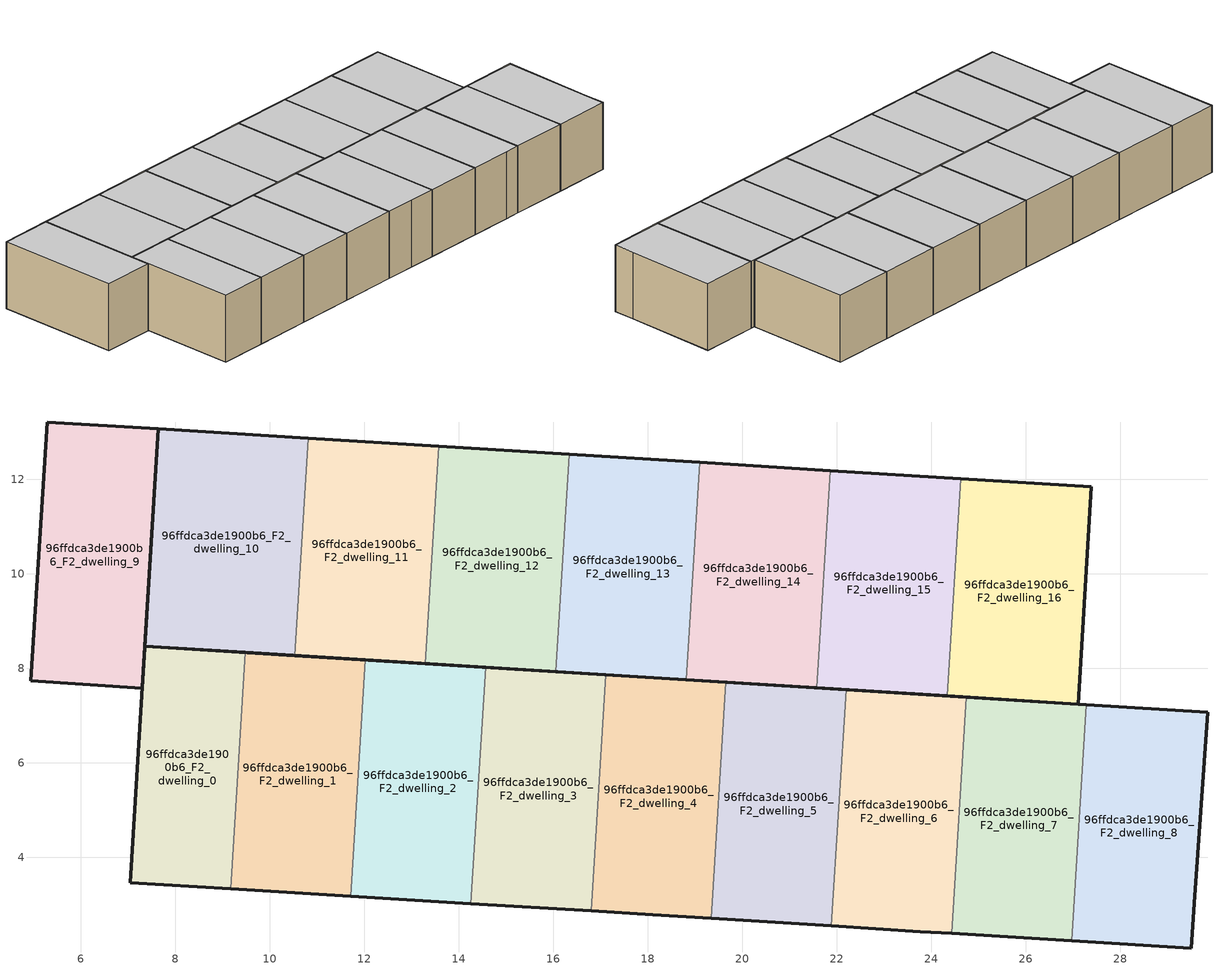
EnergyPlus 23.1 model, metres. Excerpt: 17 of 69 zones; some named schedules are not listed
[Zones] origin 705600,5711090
96ffdca3de1900b6_F2_dwelling_0
 floor to 96ffdca3de1900b6_F1_dwelling_0 (EU_floor_Construction): 9.17,3.33 9.48,8.33 7.35,8.46 7.04,3.46 z6
 wall outside (EU_wall_Construction): 9.17,3.33 7.04,3.46 7.35,8.46 9.48,8.33 z6:9
 wall to 96ffdca3de1900b6_F2_dwelling_1 (EU_wall_Construction): 9.48,8.33 9.17,3.33 z6:9
 ceiling to 96ffdca3de1900b6_F3_dwelling_0 (EU_floor_Construction): 9.48,8.33 9.17,3.33 7.04,3.46 7.35,8.46 z9
96ffdca3de1900b6_F2_dwelling_1
 floor to 96ffdca3de1900b6_F1_dwelling_1 (EU_floor_Construction): 11.71,3.18 12.02,8.18 9.48,8.33 9.17,3.33 z6
 wall outside (EU_wall_Construction): 11.71,3.18 9.17,3.33 / 9.48,8.33 12.02,8.18 z6:9
 wall to 96ffdca3de1900b6_F2_dwelling_2 (EU_wall_Construction): 12.02,8.18 11.71,3.18 z6:9
 ceiling to 96ffdca3de1900b6_F3_dwelling_1 (EU_floor_Construction): 12.02,8.18 11.71,3.18 9.17,3.33 9.48,8.33 z9
96ffdca3de1900b6_F2_dwelling_10
 floor to 96ffdca3de1900b6_F1_dwelling_10 (EU_floor_Construction): 10.52,8.27 10.81,12.87 7.64,13.07 7.35,8.46 z6
 wall outside (EU_wall_Construction): 10.52,8.27 7.35,8.46 7.64,13.07 10.81,12.87 z6:9
 wall to 96ffdca3de1900b6_F2_dwelling_11 (EU_wall_Construction): 10.81,12.87 10.52,8.27 z6:9
 ceiling to 96ffdca3de1900b6_F3_dwelling_10 (EU_floor_Construction): 10.81,12.87 10.52,8.27 7.35,8.46 7.64,13.07 z9
96ffdca3de1900b6_F2_dwelling_11
 floor to 96ffdca3de1900b6_F1_dwelling_11 (EU_floor_Construction): 13.29,8.1 13.57,12.7 10.81,12.87 10.52,8.27 z6
 wall outside (EU_wall_Construction): 13.29,8.1 10.52,8.27 / 10.81,12.87 13.57,12.7 z6:9
 wall to 96ffdca3de1900b6_F2_dwelling_12 (EU_wall_Construction): 13.57,12.7 13.29,8.1 z6:9
 ceiling to 96ffdca3de1900b6_F3_dwelling_11 (EU_floor_Construction): 13.57,12.7 13.29,8.1 10.52,8.27 10.81,12.87 z9
96ffdca3de1900b6_F2_dwelling_12
 floor to 96ffdca3de1900b6_F1_dwelling_12 (EU_floor_Construction): 16.05,7.93 16.34,12.53 13.57,12.7 13.29,8.1 z6
 wall outside (EU_wall_Construction): 16.05,7.93 13.29,8.1 / 13.57,12.7 16.34,12.53 z6:9
 wall to 96ffdca3de1900b6_F2_dwelling_13 (EU_wall_Construction): 16.34,12.53 16.05,7.93 z6:9
 ceiling to 96ffdca3de1900b6_F3_dwelling_12 (EU_floor_Construction): 16.34,12.53 16.05,7.93 13.29,8.1 13.57,12.7 z9
96ffdca3de1900b6_F2_dwelling_13
 floor to 96ffdca3de1900b6_F1_dwelling_13 (EU_floor_Construction): 18.81,7.75 19.1,12.36 16.34,12.53 16.05,7.93 z6
 wall outside (EU_wall_Construction): 18.81,7.75 16.05,7.93 / 16.34,12.53 19.1,12.36 z6:9
 wall to 96ffdca3de1900b6_F2_dwelling_14 (EU_wall_Construction): 19.1,12.36 18.81,7.75 z6:9
 ceiling to 96ffdca3de1900b6_F3_dwelling_13 (EU_floor_Construction): 19.1,12.36 18.81,7.75 16.05,7.93 16.34,12.53 z9
96ffdca3de1900b6_F2_dwelling_14
 floor to 96ffdca3de1900b6_F1_dwelling_14 (EU_floor_Construction): 21.58,7.58 21.86,12.19 19.1,12.36 18.81,7.75 z6
 wall outside (EU_wall_Construction): 21.58,7.58 18.81,7.75 / 19.1,12.36 21.86,12.19 z6:9
 wall to 96ffdca3de1900b6_F2_dwelling_15 (EU_wall_Construction): 21.86,12.19 21.58,7.58 z6:9
 ceiling to 96ffdca3de1900b6_F3_dwelling_14 (EU_floor_Construction): 21.86,12.19 21.58,7.58 18.81,7.75 19.1,12.36 z9
96ffdca3de1900b6_F2_dwelling_15
 floor to 96ffdca3de1900b6_F1_dwelling_15 (EU_floor_Construction): 24.34,7.41 24.63,12.01 21.86,12.19 21.58,7.58 z6
 wall outside (EU_wall_Construction): 24.34,7.41 21.58,7.58 / 21.86,12.19 24.63,12.01 z6:9
 wall to 96ffdca3de1900b6_F2_dwelling_16 (EU_wall_Construction): 24.63,12.01 24.34,7.41 z6:9
 ceiling to 96ffdca3de1900b6_F3_dwelling_15 (EU_floor_Construction): 24.63,12.01 24.34,7.41 21.58,7.58 21.86,12.19 z9
96ffdca3de1900b6_F2_dwelling_16
 floor to 96ffdca3de1900b6_F1_dwelling_16 (EU_floor_Construction): 27.11,7.24 27.39,11.84 24.63,12.01 24.34,7.41 z6
 wall outside (EU_wall_Construction): 24.63,12.01 27.39,11.84 27.11,7.24 24.34,7.41 z6:9
 ceiling to 96ffdca3de1900b6_F3_dwelling_16 (EU_floor_Construction): 27.39,11.84 27.11,7.24 24.34,7.41 24.63,12.01 z9
96ffdca3de1900b6_F2_dwelling_2
 floor to 96ffdca3de1900b6_F1_dwelling_2 (EU_floor_Construction): 14.25,3.02 14.56,8.02 12.02,8.18 11.71,3.18 z6
 wall outside (EU_wall_Construction): 14.25,3.02 11.71,3.18 / 12.02,8.18 14.56,8.02 z6:9
 wall to 96ffdca3de1900b6_F2_dwelling_3 (EU_wall_Construction): 14.56,8.02 14.25,3.02 z6:9
 ceiling to 96ffdca3de1900b6_F3_dwelling_2 (EU_floor_Construction): 14.56,8.02 14.25,3.02 11.71,3.18 12.02,8.18 z9
96ffdca3de1900b6_F2_dwelling_3
 floor to 96ffdca3de1900b6_F1_dwelling_3 (EU_floor_Construction): 16.8,2.87 17.11,7.86 14.56,8.02 14.25,3.02 z6
 wall outside (EU_wall_Construction): 16.8,2.87 14.25,3.02 / 14.56,8.02 17.11,7.86 z6:9
 wall to 96ffdca3de1900b6_F2_dwelling_4 (EU_wall_Construction): 17.11,7.86 16.8,2.87 z6:9
 ceiling to 96ffdca3de1900b6_F3_dwelling_3 (EU_floor_Construction): 17.11,7.86 16.8,2.87 14.25,3.02 14.56,8.02 z9
96ffdca3de1900b6_F2_dwelling_4
 floor to 96ffdca3de1900b6_F1_dwelling_4 (EU_floor_Construction): 19.34,2.71 19.65,7.7 17.11,7.86 16.8,2.87 18.1,2.79 z6
 wall outside (EU_wall_Construction): 17.11,7.86 19.65,7.7 / 19.34,2.71 18.1,2.79 16.8,2.87 z6:9
 wall to 96ffdca3de1900b6_F2_dwelling_5 (EU_wall_Construction): 19.65,7.7 19.34,2.71 z6:9
 ceiling to 96ffdca3de1900b6_F3_dwelling_4 (EU_floor_Construction): 19.65,7.7 19.34,2.71 18.1,2.79 16.8,2.87 17.11,7.86 z9
96ffdca3de1900b6_F2_dwelling_5
 floor to 96ffdca3de1900b6_F1_dwelling_5 (EU_floor_Construction): 21.89,2.54 22.2,7.55 19.65,7.7 19.34,2.71 z6
 wall outside (EU_wall_Construction): 21.89,2.54 19.34,2.71 / 19.65,7.7 22.2,7.55 z6:9
 wall to 96ffdca3de1900b6_F2_dwelling_6 (EU_wall_Construction): 22.2,7.55 21.89,2.54 z6:9
 ceiling to 96ffdca3de1900b6_F3_dwelling_5 (EU_floor_Construction): 22.2,7.55 21.89,2.54 19.34,2.71 19.65,7.7 z9
96ffdca3de1900b6_F2_dwelling_6
 floor to 96ffdca3de1900b6_F1_dwelling_6 (EU_floor_Construction): 24.43,2.38 24.74,7.39 22.2,7.55 21.89,2.54 23.76,2.42 z6
 wall outside (EU_wall_Construction): 22.2,7.55 24.74,7.39 / 24.43,2.38 23.76,2.42 21.89,2.54 z6:9
 wall to 96ffdca3de1900b6_F2_dwelling_7 (EU_wall_Construction): 24.74,7.39 24.43,2.38 z6:9
 ceiling to 96ffdca3de1900b6_F3_dwelling_6 (EU_floor_Construction): 24.74,7.39 24.43,2.38 23.76,2.42 21.89,2.54 22.2,7.55 z9
96ffdca3de1900b6_F2_dwelling_7
 floor to 96ffdca3de1900b6_F1_dwelling_7 (EU_floor_Construction): 26.97,2.23 27.28,7.23 24.74,7.39 24.43,2.38 z6
 wall outside (EU_wall_Construction): 26.97,2.23 24.43,2.38 / 24.74,7.39 27.28,7.23 z6:9
 wall to 96ffdca3de1900b6_F2_dwelling_8 (EU_wall_Construction): 27.28,7.23 26.97,2.23 z6:9
 ceiling to 96ffdca3de1900b6_F3_dwelling_7 (EU_floor_Construction): 27.28,7.23 26.97,2.23 24.43,2.38 24.74,7.39 z9
96ffdca3de1900b6_F2_dwelling_8
 floor to 96ffdca3de1900b6_F1_dwelling_8 (EU_floor_Construction): 29.5,2.08 29.56,3.03 29.85,7.07 27.28,7.23 26.97,2.23 z6
 wall outside (EU_wall_Construction): 27.28,7.23 29.85,7.07 29.56,3.03 29.5,2.08 26.97,2.23 z6:9
 ceiling to 96ffdca3de1900b6_F3_dwelling_8 (EU_floor_Construction): 29.85,7.07 29.56,3.03 29.5,2.08 26.97,2.23 27.28,7.23 z9
96ffdca3de1900b6_F2_dwelling_9
 floor to 96ffdca3de1900b6_F1_dwelling_9 (EU_floor_Construction): 7.3,7.58 7.64,13.07 5.28,13.21 4.94,7.73 z6
 wall outside (EU_wall_Construction): 5.28,13.21 7.64,13.07 7.3,7.58 4.94,7.73 5.28,13.21 z6:9
 ceiling to 96ffdca3de1900b6_F3_dwelling_9 (EU_floor_Construction): 7.64,13.07 7.3,7.58 4.94,7.73 5.28,13.21 z9
[Building]
EU S2 Campaign: North Axis=0; Terrain=City; Solar Distribution=FullExterior
[Site:Location]
London: Latitude=51.5; Longitude=-0.5; Time Zone=0; Elevation=25
[SizingPeriod:WeatherFileDays]
AnnualSizingPeriod: Begin Month=1; Begin Day of Month=1; End Month=12; End Day of Month=31; Day of Week for Start Day=Monday; Use Weather File Daylight Saving Period=No; Use Weather File Rain and Snow Indicators=No
[MATERIAL]
EU_InternalMass_Material: Roughness=MediumRough; Thickness=0.1; Conductivity=1; Density=1800; Specific Heat=900; Thermal Absorptance=0.9; Solar Absorptance=0.7; Visible Absorptance=0.7
[MATERIAL:NOMASS] Roughness=MediumRough; Thermal Absorptance=0.9; Solar Absorptance=0.7; Visible Absorptance=0.7
Name | Thermal Resistance
EU_wall_NoMass | 0.635353
EU_floor_NoMass | 1.96382
[CONSTRUCTION]
EU_wall_Construction: EU_wall_NoMass
EU_floor_Construction: EU_floor_NoMass
EU_InternalMass_Construction: EU_InternalMass_Material
[ZONE] Type=1; Multiplier=1; Ceiling Height=autocalculate; Floor Area=autocalculate; Part of Total Floor Area=Yes
Name | Volume
96ffdca3de1900b6_F2_dwelling_0 | 32.0068
96ffdca3de1900b6_F2_dwelling_1; 96ffdca3de1900b6_F2_dwelling_4 | 38.2983
96ffdca3de1900b6_F2_dwelling_10 | 43.9739
96ffdca3de1900b6_F2_dwelling_11; 96ffdca3de1900b6_F2_dwelling_16; 96ffdca3de1900b6_F2_dwelling_3 | 38.302
96ffdca3de1900b6_F2_dwelling_12 | 38.3013
96ffdca3de1900b6_F2_dwelling_13 | 38.3071
96ffdca3de1900b6_F2_dwelling_14; 96ffdca3de1900b6_F2_dwelling_8 | 38.3064
96ffdca3de1900b6_F2_dwelling_15 | 38.3057
96ffdca3de1900b6_F2_dwelling_2 | 38.3167
96ffdca3de1900b6_F2_dwelling_5 | 38.2961
96ffdca3de1900b6_F2_dwelling_6 | 38.3042
96ffdca3de1900b6_F2_dwelling_7 | 38.3005
96ffdca3de1900b6_F2_dwelling_9 | 38.8828
[INTERNALMASS] Construction=EU_InternalMass_Construction
Name | Zone or ZoneList | Surface Area
96ffdca3de1900b6_F2_dwelling_0_EU_InternalMass | 96ffdca3de1900b6_F2_dwelling_0 | 12.2773
96ffdca3de1900b6_F2_dwelling_1_EU_InternalMass | 96ffdca3de1900b6_F2_dwelling_1 | 14.3648
96ffdca3de1900b6_F2_dwelling_2_EU_InternalMass | 96ffdca3de1900b6_F2_dwelling_2 | 14.3628
96ffdca3de1900b6_F2_dwelling_3_EU_InternalMass | 96ffdca3de1900b6_F2_dwelling_3 | 14.3605
96ffdca3de1900b6_F2_dwelling_4_EU_InternalMass | 96ffdca3de1900b6_F2_dwelling_4 | 14.3613
96ffdca3de1900b6_F2_dwelling_5_EU_InternalMass | 96ffdca3de1900b6_F2_dwelling_5 | 14.3628
96ffdca3de1900b6_F2_dwelling_6_EU_InternalMass | 96ffdca3de1900b6_F2_dwelling_6 | 14.3678
96ffdca3de1900b6_F2_dwelling_7_EU_InternalMass | 96ffdca3de1900b6_F2_dwelling_7 | 14.3657
96ffdca3de1900b6_F2_dwelling_8_EU_InternalMass | 96ffdca3de1900b6_F2_dwelling_8 | 12.9624
96ffdca3de1900b6_F2_dwelling_9_EU_InternalMass | 96ffdca3de1900b6_F2_dwelling_9 | 14.658
96ffdca3de1900b6_F2_dwelling_10_EU_InternalMass | 96ffdca3de1900b6_F2_dwelling_10 | 12.7674
96ffdca3de1900b6_F2_dwelling_11_EU_InternalMass | 96ffdca3de1900b6_F2_dwelling_11 | 12.7674
96ffdca3de1900b6_F2_dwelling_12_EU_InternalMass | 96ffdca3de1900b6_F2_dwelling_12 | 12.7687
96ffdca3de1900b6_F2_dwelling_13_EU_InternalMass | 96ffdca3de1900b6_F2_dwelling_13 | 12.7687
96ffdca3de1900b6_F2_dwelling_14_EU_InternalMass | 96ffdca3de1900b6_F2_dwelling_14 | 12.7687
96ffdca3de1900b6_F2_dwelling_15_EU_InternalMass | 96ffdca3de1900b6_F2_dwelling_15 | 12.7674
96ffdca3de1900b6_F2_dwelling_16_EU_InternalMass | 96ffdca3de1900b6_F2_dwelling_16 | 12.7667
[OTHEREQUIPMENT] Fuel Type=Electricity; Design Level Calculation Method=Watts/Area; Power per Zone Floor Area=1; Fraction Latent=0; Fraction Radiant=0; Fraction Lost=0; Carbon Dioxide Generation Rate=0; EndUse Subcategory=EU_Step8_InternalGains
Name | Zone or ZoneList or Space or SpaceList | Schedule
EU_Step8_InternalGain_96ffdca3de1900b6_F2_dwelling_0_f000 | 96ffdca3de1900b6_F2_dwelling_0 | EU_Step8_GainSchedule_96ffdca3de1900b6_F2_dwelling_0_f000
EU_Step8_InternalGain_96ffdca3de1900b6_F2_dwelling_1_f000 | 96ffdca3de1900b6_F2_dwelling_1 | EU_Step8_GainSchedule_96ffdca3de1900b6_F2_dwelling_1_f000
EU_Step8_InternalGain_96ffdca3de1900b6_F2_dwelling_2_f000 | 96ffdca3de1900b6_F2_dwelling_2 | EU_Step8_GainSchedule_96ffdca3de1900b6_F2_dwelling_2_f000
EU_Step8_InternalGain_96ffdca3de1900b6_F2_dwelling_3_f000 | 96ffdca3de1900b6_F2_dwelling_3 | EU_Step8_GainSchedule_96ffdca3de1900b6_F2_dwelling_3_f000
EU_Step8_InternalGain_96ffdca3de1900b6_F2_dwelling_4_f000 | 96ffdca3de1900b6_F2_dwelling_4 | EU_Step8_GainSchedule_96ffdca3de1900b6_F2_dwelling_4_f000
EU_Step8_InternalGain_96ffdca3de1900b6_F2_dwelling_5_f000 | 96ffdca3de1900b6_F2_dwelling_5 | EU_Step8_GainSchedule_96ffdca3de1900b6_F2_dwelling_5_f000
EU_Step8_InternalGain_96ffdca3de1900b6_F2_dwelling_6_f000 | 96ffdca3de1900b6_F2_dwelling_6 | EU_Step8_GainSchedule_96ffdca3de1900b6_F2_dwelling_6_f000
EU_Step8_InternalGain_96ffdca3de1900b6_F2_dwelling_7_f000 | 96ffdca3de1900b6_F2_dwelling_7 | EU_Step8_GainSchedule_96ffdca3de1900b6_F2_dwelling_7_f000
EU_Step8_InternalGain_96ffdca3de1900b6_F2_dwelling_8_f000 | 96ffdca3de1900b6_F2_dwelling_8 | EU_Step8_GainSchedule_96ffdca3de1900b6_F2_dwelling_8_f000
EU_Step8_InternalGain_96ffdca3de1900b6_F2_dwelling_9_f000 | 96ffdca3de1900b6_F2_dwelling_9 | EU_Step8_GainSchedule_96ffdca3de1900b6_F2_dwelling_9_f000
EU_Step8_InternalGain_96ffdca3de1900b6_F2_dwelling_10_f000 | 96ffdca3de1900b6_F2_dwelling_10 | EU_Step8_GainSchedule_96ffdca3de1900b6_F2_dwelling_10_f000
EU_Step8_InternalGain_96ffdca3de1900b6_F2_dwelling_11_f000 | 96ffdca3de1900b6_F2_dwelling_11 | EU_Step8_GainSchedule_96ffdca3de1900b6_F2_dwelling_11_f000
EU_Step8_InternalGain_96ffdca3de1900b6_F2_dwelling_12_f000 | 96ffdca3de1900b6_F2_dwelling_12 | EU_Step8_GainSchedule_96ffdca3de1900b6_F2_dwelling_12_f000
EU_Step8_InternalGain_96ffdca3de1900b6_F2_dwelling_13_f000 | 96ffdca3de1900b6_F2_dwelling_13 | EU_Step8_GainSchedule_96ffdca3de1900b6_F2_dwelling_13_f000
EU_Step8_InternalGain_96ffdca3de1900b6_F2_dwelling_14_f000 | 96ffdca3de1900b6_F2_dwelling_14 | EU_Step8_GainSchedule_96ffdca3de1900b6_F2_dwelling_14_f000
EU_Step8_InternalGain_96ffdca3de1900b6_F2_dwelling_15_f000 | 96ffdca3de1900b6_F2_dwelling_15 | EU_Step8_GainSchedule_96ffdca3de1900b6_F2_dwelling_15_f000
EU_Step8_InternalGain_96ffdca3de1900b6_F2_dwelling_16_f000 | 96ffdca3de1900b6_F2_dwelling_16 | EU_Step8_GainSchedule_96ffdca3de1900b6_F2_dwelling_16_f000
[ZONEVENTILATION:DESIGNFLOWRATE] Schedule=EU_AlwaysOn; Design Flow Rate Calculation Method=AirChanges/Hour; Air Changes per Hour=0.555504; Ventilation Type=Natural; Fan Pressure Rise=0; Fan Total Efficiency=1; Constant Term Coefficient=1; Temperature Term Coefficient=0; Velocity Term Coefficient=0; Velocity Squared Term Coefficient=0; Minimum Indoor Temperature=-100; Maximum Indoor Temperature=100; Delta Temperature=-100; Minimum Outdoor Temperature=-100; Maximum Outdoor Temperature=100; Maximum Wind Speed=40
Name | Zone or ZoneList or Space or SpaceList
EU_ConstantAir_96ffdca3de1900b6_F2_dwelling_0 | 96ffdca3de1900b6_F2_dwelling_0
EU_ConstantAir_96ffdca3de1900b6_F2_dwelling_1 | 96ffdca3de1900b6_F2_dwelling_1
EU_ConstantAir_96ffdca3de1900b6_F2_dwelling_2 | 96ffdca3de1900b6_F2_dwelling_2
EU_ConstantAir_96ffdca3de1900b6_F2_dwelling_3 | 96ffdca3de1900b6_F2_dwelling_3
EU_ConstantAir_96ffdca3de1900b6_F2_dwelling_4 | 96ffdca3de1900b6_F2_dwelling_4
EU_ConstantAir_96ffdca3de1900b6_F2_dwelling_5 | 96ffdca3de1900b6_F2_dwelling_5
EU_ConstantAir_96ffdca3de1900b6_F2_dwelling_6 | 96ffdca3de1900b6_F2_dwelling_6
EU_ConstantAir_96ffdca3de1900b6_F2_dwelling_7 | 96ffdca3de1900b6_F2_dwelling_7
EU_ConstantAir_96ffdca3de1900b6_F2_dwelling_8 | 96ffdca3de1900b6_F2_dwelling_8
EU_ConstantAir_96ffdca3de1900b6_F2_dwelling_9 | 96ffdca3de1900b6_F2_dwelling_9
EU_ConstantAir_96ffdca3de1900b6_F2_dwelling_10 | 96ffdca3de1900b6_F2_dwelling_10
EU_ConstantAir_96ffdca3de1900b6_F2_dwelling_11 | 96ffdca3de1900b6_F2_dwelling_11
EU_ConstantAir_96ffdca3de1900b6_F2_dwelling_12 | 96ffdca3de1900b6_F2_dwelling_12
EU_ConstantAir_96ffdca3de1900b6_F2_dwelling_13 | 96ffdca3de1900b6_F2_dwelling_13
EU_ConstantAir_96ffdca3de1900b6_F2_dwelling_14 | 96ffdca3de1900b6_F2_dwelling_14
EU_ConstantAir_96ffdca3de1900b6_F2_dwelling_15 | 96ffdca3de1900b6_F2_dwelling_15
EU_ConstantAir_96ffdca3de1900b6_F2_dwelling_16 | 96ffdca3de1900b6_F2_dwelling_16
[HVACTEMPLATE:ZONE:IDEALLOADSAIRSYSTEM] System Availability Schedule=EU_AlwaysOn; Maximum Heating Supply Air Temperature=50; Minimum Cooling Supply Air Temperature=13; Maximum Heating Supply Air Humidity Ratio=0.0156; Minimum Cooling Supply Air Humidity Ratio=0.0077; Heating Limit=NoLimit; Cooling Limit=NoLimit; Heating Availability Schedule=EU_AlwaysOn; Cooling Availability Schedule=EU_CoolingOff; Dehumidification Control Type=ConstantSensibleHeatRatio; Cooling Sensible Heat Ratio=0.7; Dehumidification Setpoint=60; Humidification Control Type=None; Humidification Setpoint=30; Outdoor Air Method=None; Outdoor Air Flow Rate per Person=0.00944; Outdoor Air Flow Rate per Zone Floor Area=0; Outdoor Air Flow Rate per Zone=0; Demand Controlled Ventilation Type=None; Outdoor Air Economizer Type=NoEconomizer; Heat Recovery Type=None; Sensible Heat Recovery Effectiveness=0.7; Latent Heat Recovery Effectiveness=0.65
Name | Template Thermostat
96ffdca3de1900b6_F2_dwelling_0 | EU_HeatOnly_96ffdca3de1900b6_F2_dwelling_0
96ffdca3de1900b6_F2_dwelling_1 | EU_HeatOnly_96ffdca3de1900b6_F2_dwelling_1
96ffdca3de1900b6_F2_dwelling_2 | EU_HeatOnly_96ffdca3de1900b6_F2_dwelling_2
96ffdca3de1900b6_F2_dwelling_3 | EU_HeatOnly_96ffdca3de1900b6_F2_dwelling_3
96ffdca3de1900b6_F2_dwelling_4 | EU_HeatOnly_96ffdca3de1900b6_F2_dwelling_4
96ffdca3de1900b6_F2_dwelling_5 | EU_HeatOnly_96ffdca3de1900b6_F2_dwelling_5
96ffdca3de1900b6_F2_dwelling_6 | EU_HeatOnly_96ffdca3de1900b6_F2_dwelling_6
96ffdca3de1900b6_F2_dwelling_7 | EU_HeatOnly_96ffdca3de1900b6_F2_dwelling_7
96ffdca3de1900b6_F2_dwelling_8 | EU_HeatOnly_96ffdca3de1900b6_F2_dwelling_8
96ffdca3de1900b6_F2_dwelling_9 | EU_HeatOnly_96ffdca3de1900b6_F2_dwelling_9
96ffdca3de1900b6_F2_dwelling_10 | EU_HeatOnly_96ffdca3de1900b6_F2_dwelling_10
96ffdca3de1900b6_F2_dwelling_11 | EU_HeatOnly_96ffdca3de1900b6_F2_dwelling_11
96ffdca3de1900b6_F2_dwelling_12 | EU_HeatOnly_96ffdca3de1900b6_F2_dwelling_12
96ffdca3de1900b6_F2_dwelling_13 | EU_HeatOnly_96ffdca3de1900b6_F2_dwelling_13
96ffdca3de1900b6_F2_dwelling_14 | EU_HeatOnly_96ffdca3de1900b6_F2_dwelling_14
96ffdca3de1900b6_F2_dwelling_15 | EU_HeatOnly_96ffdca3de1900b6_F2_dwelling_15
96ffdca3de1900b6_F2_dwelling_16 | EU_HeatOnly_96ffdca3de1900b6_F2_dwelling_16
[SIZING:ZONE] Zone Cooling Design Supply Air Temperature Input Method=SupplyAirTemperature; Zone Cooling Design Supply Air Temperature=13; Zone Heating Design Supply Air Temperature Input Method=SupplyAirTemperature; Zone Heating Design Supply Air Temperature=50; Zone Cooling Design Supply Air Humidity Ratio=0.008; Zone Heating Design Supply Air Humidity Ratio=0.008; Cooling Design Air Flow Method=DesignDay; Cooling Design Air Flow Rate=0; Cooling Minimum Air Flow per Zone Floor Area=0.000762; Cooling Minimum Air Flow=0; Cooling Minimum Air Flow Fraction=0.2; Heating Design Air Flow Method=DesignDay; Heating Design Air Flow Rate=0; Heating Maximum Air Flow per Zone Floor Area=0.002032; Heating Maximum Air Flow=0.141576; Heating Maximum Air Flow Fraction=0.3; Account for Dedicated Outdoor Air System=No; Dedicated Outdoor Air System Control Strategy=NeutralSupplyAir; Dedicated Outdoor Air Low Setpoint Temperature for Design=autosize; Dedicated Outdoor Air High Setpoint Temperature for Design=autosize; Zone Load Sizing Method=Sensible Load Only No Latent Load; Zone Latent Cooling Design Supply Air Humidity Ratio Input Method=HumidityRatioDifference; Zone Cooling Design Supply Air Humidity Ratio Difference=0.005; Zone Latent Heating Design Supply Air Humidity Ratio Input Method=HumidityRatioDifference; Zone Humidification Design Supply Air Humidity Ratio Difference=0.005
96ffdca3de1900b6_F2_dwelling_0; 96ffdca3de1900b6_F2_dwelling_1; 96ffdca3de1900b6_F2_dwelling_2
